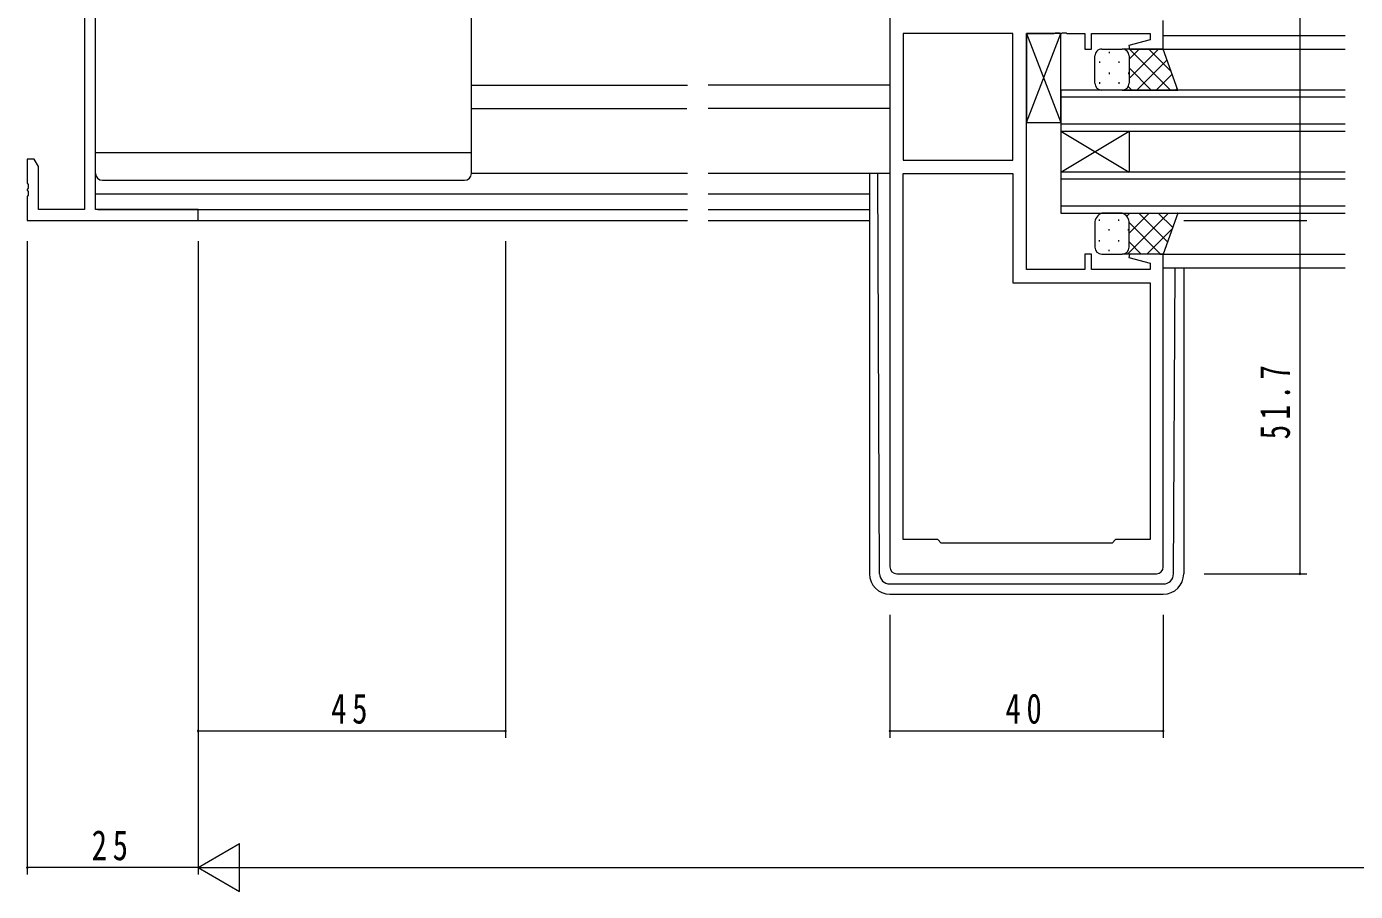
# Model space of a CAD drawing. Units: millimetres, scale not verified. Extents: x -567 to 567, y -403 to 403.
# Drawn here: x -112.8 to 81.6, y -41.6 to 84.9 of the extents above; entities that cross this region are included whole.
import ezdxf

# ---------------------------------------------------------------- set-up
doc = ezdxf.new("R2010")
doc.units = ezdxf.units.MM
doc.header["$LTSCALE"] = 2
for name, color, linetype, lineweight in [('0-3_YKK_11', 7, 'Continuous', 18), ('0-4_YKK_12', 2, 'Continuous', 18), ('0-6_YKK_13', 4, 'Continuous', 18), ('0-7_YKK_D', 6, 'Continuous', 18)]:
    doc.layers.add(name, color=color, linetype=linetype, lineweight=lineweight)
doc.styles.add('ＭＳ ゴシック', font='')
doc.styles.get('ＭＳ ゴシック').set_extended_font_data('MS Gothic')

msp = doc.modelspace()

# ---------------------------------------------------------------- linework, layer by layer
at = {"layer": '0-3_YKK_11'}
for p, q in [((-104.356, 124.918), (-104.356, 58.178)), ((13.524, 90.748), (13.524, 5.848)), ((-102.726, 58.178), (-102.726, 88.548)), ((15.454, 83.918), (15.454, 65.378)), ((31.524, 83.918), (15.454, 83.918)), ((31.524, 65.378), (31.524, 83.918)), ((31.524, 65.378), (31.524, 83.918)), ((33.524, 49.378), (33.524, 83.918)), ((43.024, 83.918), (51.594, 83.918)), ((-112.726, 65.548), (-112.726, 62.007)), ((-111.096, 58.178), (-111.096, 64.457)), ((15.454, 65.378), (31.524, 65.378)), ((15.454, 63.448), (31.524, 63.448)), ((15.454, 9.848), (15.454, 63.448)), ((15.454, 9.848), (15.454, 63.448)), ((31.524, 63.448), (31.524, 47.448)), ((-112.726, 56.548), (-87.726, 56.548)), ((-104.356, 58.178), (-111.096, 58.178)), ((-87.726, 58.178), (-102.726, 58.178)), ((-87.726, 56.548), (-87.726, 58.178)), ((53.524, 5.848), (53.524, 51.648)), ((51.594, 49.378), (43.024, 49.378)), ((31.524, 47.448), (51.594, 47.448)), ((51.594, 47.448), (51.594, 9.848)), ((46.024, 9.348), (21.024, 9.348)), ((14.524, 4.848), (52.524, 4.848))]:
    msp.add_line(p, q, dxfattribs=at)
for points in [[(51.594, 83.918), (51.594, 83.001), (48.495, 82.171), (48.564, 81.648), (53.524, 81.648), (53.524, 85.848)], [(33.524, 83.918), (37.566, 83.918), (37.749, 84.038), (38.299, 84.038), (38.482, 83.918), (38.566, 83.918), (38.749, 84.038), (39.299, 84.038), (39.482, 83.918), (42.024, 83.918), (42.024, 81.648), (43.024, 81.648), (43.024, 83.918)], [(-111.096, 64.457), (-111.726, 65.548), (-112.726, 65.548)], [(-112.726, 62.007), (-112.606, 61.823), (-112.606, 61.273), (-112.726, 61.09), (-112.726, 61.007), (-112.606, 60.823), (-112.606, 60.273), (-112.726, 60.09), (-112.726, 56.548)], [(43.024, 49.378), (43.024, 51.648), (42.024, 51.648), (42.024, 49.378), (33.524, 49.378)], [(53.524, 51.648), (48.564, 51.648), (48.495, 51.126), (51.594, 50.295), (51.594, 49.378)], [(21.024, 9.348), (20.524, 9.848), (15.454, 9.848)], [(51.594, 9.848), (46.524, 9.848), (46.024, 9.348)]]:
    msp.add_lwpolyline(points, dxfattribs=at)
for centre, start, end in [((14.524, 5.848), 180.00001, 269.99999), ((52.524, 5.848), 270.00001, 359.99999)]:
    msp.add_arc(centre, 1, start, end, dxfattribs=at)
at = {"layer": '0-4_YKK_12'}
for p, q in [((53.524, 83.648), (80.149, 83.648)), ((53.279, 81.648), (80.149, 81.648)), ((-47.726, 76.348), (-16.101, 76.348)), ((13.524, 76.348), (-13.101, 76.348)), ((80.149, 75.648), (38.524, 75.648)), ((38.524, 74.648), (80.149, 74.648)), ((-47.726, 72.948), (-16.194, 72.948)), ((13.524, 72.948), (-13.101, 72.948)), ((80.149, 70.648), (38.524, 70.648)), ((38.524, 69.648), (80.149, 69.648)), ((38.524, 63.648), (48.524, 69.648)), ((38.524, 69.648), (48.524, 63.648)), ((48.524, 69.648), (48.524, 63.648)), ((80.149, 63.648), (38.524, 63.648)), ((38.524, 63.648), (38.524, 57.648)), ((38.524, 62.648), (80.149, 62.648)), ((-102.726, 60.448), (-16.101, 60.448)), ((-13.101, 60.448), (10.525, 60.448)), ((80.149, 58.648), (38.524, 58.648)), ((-102.426, 58.178), (-16.101, 58.178)), ((-88.026, 56.548), (-16.101, 56.548)), ((-13.101, 58.178), (10.525, 58.178)), ((-13.101, 56.548), (10.525, 56.548)), ((38.524, 57.648), (80.149, 57.648)), ((53.024, 51.648), (80.149, 51.648)), ((53.524, 49.648), (80.149, 49.648))]:
    msp.add_line(p, q, dxfattribs=at)
msp.add_lwpolyline([(38.524, 75.648), (38.524, 69.648), (38.524, 63.648)], dxfattribs=at)
at = {"layer": '0-6_YKK_13'}
for p, q in [((-102.726, 63.448), (-102.726, 86.948)), ((-47.726, 63.448), (-47.726, 86.948)), ((38.524, 83.918), (33.524, 83.918)), ((33.524, 83.918), (33.524, 70.918)), ((33.524, 83.918), (38.524, 70.918)), ((33.524, 70.918), (38.524, 83.918)), ((38.524, 70.918), (38.524, 83.918)), ((43.524, 76.648), (43.524, 80.648)), ((44.189, 79.813), (44.189, 79.613)), ((44.524, 81.648), (47.524, 81.648)), ((45.604, 81.228), (45.604, 81.028)), ((47.019, 79.813), (47.019, 79.613)), ((53.524, 81.648), (47.524, 81.648)), ((48.524, 80.155), (50.017, 81.648)), ((48.524, 77.327), (52.845, 81.648)), ((48.524, 80.648), (48.524, 76.648)), ((48.524, 80.648), (48.524, 77.048)), ((54.597, 75.648), (48.597, 81.648)), ((49.674, 75.648), (54.09, 80.064)), ((54.69, 78.384), (51.425, 81.648)), ((55.667, 75.648), (53.524, 81.648)), ((45.604, 78.198), (45.604, 77.998)), ((48.434, 78.198), (48.434, 77.998)), ((51.769, 75.648), (48.524, 78.893)), ((52.502, 75.648), (54.834, 77.98)), ((44.189, 76.783), (44.189, 76.583)), ((47.019, 76.783), (47.019, 76.583)), ((48.94, 75.648), (48.408, 76.181)), ((55.331, 75.648), (55.578, 75.896)), ((47.524, 75.648), (44.524, 75.648)), ((47.524, 75.648), (55.667, 75.648)), ((33.524, 70.918), (38.524, 70.918)), ((-102.726, 66.488), (-47.726, 66.488)), ((-101.726, 62.448), (-48.726, 62.448)), ((-16.101, 63.448), (-47.726, 63.448)), ((13.524, 63.448), (-13.101, 63.448)), ((10.524, 63.448), (10.524, 4.851)), ((12.017, 4.844), (11.733, 63.448)), ((44.189, 56.513), (44.189, 56.713)), ((47.524, 57.648), (44.524, 57.648)), ((47.019, 56.513), (47.019, 56.713)), ((47.524, 57.648), (55.667, 57.648)), ((48.178, 57.182), (48.644, 57.648)), ((48.301, 51.648), (54.301, 57.648)), ((48.524, 54.7), (51.473, 57.648)), ((54.168, 53.45), (49.97, 57.648)), ((54.912, 55.534), (52.798, 57.648)), ((55.667, 57.648), (53.524, 51.648)), ((55.656, 57.619), (55.626, 57.648)), ((43.524, 56.148), (43.524, 52.648)), ((45.604, 55.098), (45.604, 55.298)), ((48.434, 55.098), (48.434, 55.298)), ((53.141, 51.648), (48.524, 56.265)), ((48.524, 52.648), (48.524, 56.148)), ((48.524, 52.648), (48.524, 55.748)), ((51.13, 51.648), (54.854, 55.373)), ((44.189, 53.483), (44.189, 53.683)), ((47.019, 53.483), (47.019, 53.683)), ((50.313, 51.648), (48.524, 53.437)), ((44.524, 51.648), (47.524, 51.648)), ((45.604, 52.068), (45.604, 52.268)), ((53.524, 51.648), (47.524, 51.648)), ((48.434, 52.234), (48.434, 52.268)), ((55.031, 4.844), (55.248, 49.648)), ((56.524, 49.648), (56.524, 4.851)), ((13.517, 3.351), (53.531, 3.351)), ((13.524, 1.851), (53.524, 1.851))]:
    msp.add_line(p, q, dxfattribs=at)
for centre, radius, start, end in [((44.524, 80.648), 1, 89.9999, 179.9999), ((47.524, 80.648), 1, 359.9999, 89.9999), ((44.524, 76.648), 1, 179.9999, 269.9999), ((47.524, 76.648), 1, 269.9999, 359.9999), ((-101.726, 63.448), 1, 180, 270), ((-48.726, 63.448), 1, 270, 0), ((45.056, 56.21), 1.534, 110.30881, 182.3117), ((46.992, 56.21), 1.534, 357.68843, 69.69136), ((44.524, 52.648), 1, 180.0001, 270.0001), ((47.524, 52.648), 1, 270.0001, 0.0001), ((13.524, 4.851), 3, 180, 270), ((13.517, 4.851), 1.5, 180.27724, 270), ((53.524, 4.851), 3, 270, 0), ((53.531, 4.851), 1.5, 270, 359.72276)]:
    msp.add_arc(centre, radius, start, end, dxfattribs=at)
at = {"layer": '0-7_YKK_D'}
for p, q in [((73.524, 126.548), (73.524, 56.548)), ((56.524, 56.548), (74.524, 56.548)), ((59.524, 56.548), (74.524, 56.548)), ((73.524, 56.548), (73.524, 4.848)), ((-112.726, 53.548), (-112.726, -39.149)), ((-87.726, 53.548), (-87.726, -39.149)), ((-87.726, 53.548), (-87.726, -19.149)), ((-87.726, 53.548), (-87.726, -39.149)), ((-42.726, 53.548), (-42.726, -19.149)), ((59.524, 4.848), (74.524, 4.848)), ((13.524, -1.149), (13.524, -19.149)), ((53.524, -1.149), (53.524, -19.149)), ((-87.726, -18.149), (-42.726, -18.149)), ((13.524, -18.149), (53.524, -18.149)), ((-87.726, -38.149), (-81.664, -34.649)), ((-81.664, -41.649), (-81.664, -34.649)), ((-87.726, -38.149), (-112.726, -38.149)), ((-87.726, -38.149), (-81.664, -41.649)), ((-87.726, -38.149), (-75.602, -38.149)), ((-80.726, -38.149), (405.274, -38.149))]:
    msp.add_line(p, q, dxfattribs=at)
for centre, start, end in [((73.524, 56.548), 90, 270), ((73.524, 56.548), 90, 270), ((73.524, 56.548), 270, 90), ((73.524, 56.548), 270, 90), ((73.524, 4.848), 90, 270), ((73.524, 4.848), 270, 90), ((-87.726, -18.149), 0, 180), ((-87.726, -18.149), 180, 0), ((-42.726, -18.149), 0, 180), ((-42.726, -18.149), 180, 0), ((13.524, -18.149), 0, 180), ((13.524, -18.149), 180, 0), ((53.524, -18.149), 0, 180), ((53.524, -18.149), 180, 0), ((-112.726, -38.149), 0, 180), ((-112.726, -38.149), 180, 0)]:
    msp.add_arc(centre, 0.106, start, end, dxfattribs=at)

# ---------------------------------------------------------------- texts
at = {"layer": '0-7_YKK_D', "color": 7, "insert": (72.124, 24.534), "char_height": 4.399, "attachment_point": 7, "rotation": 90, "style": 'ＭＳ ゴシック'}
msp.add_mtext('\\T1.39;\\W0.7;51.7', dxfattribs=at)
at = {"layer": '0-7_YKK_D', "color": 7, "char_height": 4.399, "attachment_point": 7, "style": 'ＭＳ ゴシック'}
for s, insert in [('\\T1.37;\\W0.75;45', (-68.259, -17.149)), ('\\T1.37;\\W0.75;40', (30.43, -17.149)), ('\\T1.37;\\W0.75;25', (-103.308, -37.149))]:
    msp.add_mtext(s, dxfattribs=dict(at, insert=insert))

doc.saveas('drawing.dxf')
